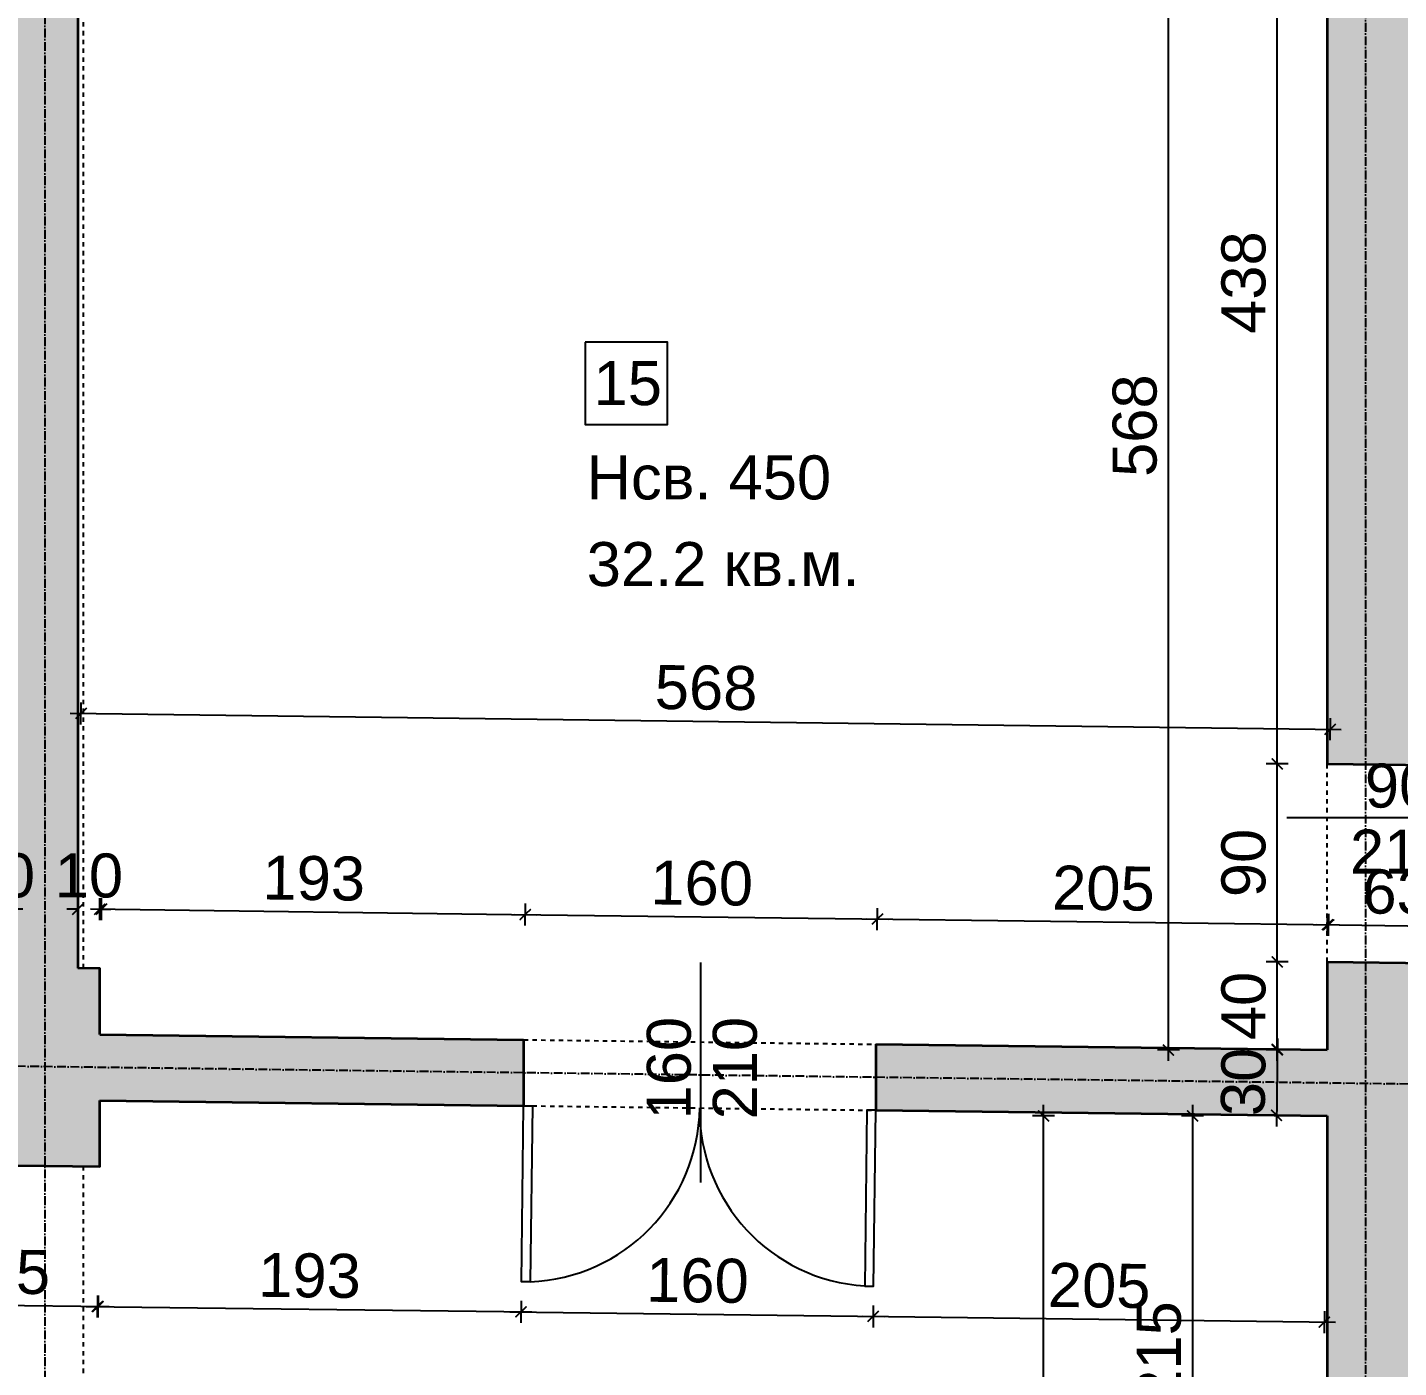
# Model space of a CAD drawing. Header units: inches. Extents: x -72385 to 39588, y -6525 to 66685.
# Drawn here: x -47793 to -47170, y 23315 to 23925 of the extents above; entities that cross this region are included whole.
import ezdxf

# ---------------------------------------------------------------- set-up
doc = ezdxf.new("R2010")
doc.units = ezdxf.units.IN
doc.header["$MEASUREMENT"] = 0
doc.linetypes.add('DashDot', pattern=[0.6, 0.4, -0.1, 0, -0.1])
doc.linetypes.add('Hidden', pattern=[0.4, 0.2, -0.2])
for name, color, linetype, lineweight in [('Врати', 251, 'Continuous', 25), ('Надписи Hсв', 252, 'Continuous', 25), ('Надписи врати', 252, 'Continuous', 25), ('Надписи коти вътрешни', 252, 'Continuous', 25), ('Надписи номера на пом.', 252, 'Continuous', 25), ('Надписи площ', 252, 'Continuous', 25), ('Оси', 252, 'DashDot', 25), ('Пунктир', 253, 'Hidden', 25), ('Разрезни линии', 7, 'Continuous', 35), ('Щрих стени', 254, 'Continuous', 25)]:
    doc.layers.add(name, color=color, linetype=linetype, lineweight=lineweight)
doc.styles.add('Arial Regular', font='arial.ttf')
doc.styles.get("Standard").update_dxf_attribs({"font": 'arial.ttf'})
doc.dimstyles.new('Annotative', dxfattribs={"dimscale": 0, "dimtxt": 20, "dimasz": 5, "dimexe": 5, "dimexo": 5, "dimgap": 5, "dimtad": 1, "dimdec": 0, "dimzin": 0, "dimdsep": 46, "dimtxsty": 'Standard', "dimblk": 'ARCHTICK', "dimcen": 5, "dimdle": 5, "dimadec": 0, "dimazin": 0, "dimtfac": 1, "dimtdec": 0, "dimtofl": 0, "dimtmove": 0, "dimatfit": 3, "dimldrblk": 'ARCHTICK', "dimfxl": 5, "dimfxlon": 1, "dimtolj": 1, "dimtzin": 0, "dimarcsym": 1})

# ---------------------------------------------------------------- blocks, each defined once
blk = doc.blocks.new('_ArchTick')
at = {"color": 0, "linetype": 'ByBlock', "const_width": 0.15}
blk.add_lwpolyline([(-0.5, -0.5), (0.5, 0.5)], dxfattribs=at)
blk = doc.blocks.new('*D4581')
at = {"layer": 'Defpoints', "color": 0, "ltscale": 50, "transparency": 16777216}
for p in [(-47809.84, 23523.86), (-47809.84, 23497.51), (-47799.84, 23497.38)]:
    blk.add_point(p, dxfattribs=at)
at = {"layer": 'Надписи коти вътрешни', "color": 0, "lineweight": -2, "ltscale": 50, "transparency": 16777216}
for p, q in [((-47809.84, 23518.86), (-47809.84, 23528.86)), ((-47799.84, 23518.86), (-47799.84, 23528.86)), ((-47794.84, 23523.86), (-47814.84, 23523.86))]:
    blk.add_line(p, q, dxfattribs=at)
at = {"layer": 'Надписи коти вътрешни', "color": 0, "lineweight": -2, "ltscale": 50, "transparency": 16777216, "xscale": 5, "yscale": 5, "zscale": 5, "rotation": 180}
blk.add_blockref('_ArchTick', (-47809.84, 23523.86), dxfattribs=at)
at = {"layer": 'Надписи коти вътрешни', "color": 0, "lineweight": -2, "ltscale": 50, "transparency": 16777216, "xscale": 5, "yscale": 5, "zscale": 5}
blk.add_blockref('_ArchTick', (-47799.84, 23523.86), dxfattribs=at)
at = {"layer": 'Надписи коти вътрешни', "color": 0, "ltscale": 50, "transparency": 16777216, "insert": (-47804.84, 23539.07), "char_height": 20, "attachment_point": 5}
blk.add_mtext('\\A1;10', dxfattribs=at)
blk = doc.blocks.new('*D4582')
at = {"layer": 'Defpoints', "color": 0, "ltscale": 50, "transparency": 16777216}
for p in [(-47759.84, 23523.78), (-47769.84, 23497), (-47759.84, 23497)]:
    blk.add_point(p, dxfattribs=at)
at = {"layer": 'Надписи коти вътрешни', "color": 0, "lineweight": -2, "ltscale": 50, "transparency": 16777216}
for p, q in [((-47769.84, 23518.78), (-47769.84, 23528.78)), ((-47759.84, 23518.78), (-47759.84, 23528.78)), ((-47769.84, 23523.78), (-47774.84, 23523.78)), ((-47759.84, 23523.78), (-47754.84, 23523.78))]:
    blk.add_line(p, q, dxfattribs=at)
at = {"layer": 'Надписи коти вътрешни', "color": 0, "lineweight": -2, "ltscale": 50, "transparency": 16777216, "xscale": 5, "yscale": 5, "zscale": 5}
blk.add_blockref('_ArchTick', (-47769.84, 23523.78), dxfattribs=at)
at = {"layer": 'Надписи коти вътрешни', "color": 0, "lineweight": -2, "ltscale": 50, "transparency": 16777216, "xscale": 5, "yscale": 5, "zscale": 5, "rotation": 180}
blk.add_blockref('_ArchTick', (-47759.84, 23523.78), dxfattribs=at)
at = {"layer": 'Надписи коти вътрешни', "color": 0, "ltscale": 50, "transparency": 16777216, "insert": (-47764.84, 23538.99), "char_height": 20, "attachment_point": 5}
blk.add_mtext('\\A1;10', dxfattribs=at)
blk = doc.blocks.new('*D2767')
at = {"layer": 'Defpoints', "color": 0, "ltscale": 50, "transparency": 16777216}
for p in [(-47566.61, 23521.38), (-47759.84, 23466.92), (-47567.34, 23464.47)]:
    blk.add_point(p, dxfattribs=at)
at = {"layer": 'Надписи коти вътрешни', "color": 0, "lineweight": -2, "ltscale": 50, "transparency": 16777216}
for p, q in [((-47759.18, 23518.83), (-47759.05, 23528.83)), ((-47764.11, 23523.9), (-47561.61, 23521.32)), ((-47566.68, 23516.38), (-47566.55, 23526.38))]:
    blk.add_line(p, q, dxfattribs=at)
at = {"layer": 'Надписи коти вътрешни', "color": 0, "lineweight": -2, "ltscale": 50, "transparency": 16777216, "xscale": 5, "yscale": 5, "zscale": 5}
for p, rotation in [((-47759.11, 23523.83), 179.2706286525467), ((-47566.61, 23521.38), 359.2706286525467)]:
    blk.add_blockref('_ArchTick', p, dxfattribs=dict(at, rotation=rotation))
at = {"layer": 'Надписи коти вътрешни', "color": 0, "ltscale": 50, "transparency": 16777216, "insert": (-47662.67, 23537.82), "char_height": 20, "attachment_point": 5, "rotation": 359.27063}
blk.add_mtext('\\A1;193', dxfattribs=at)
blk = doc.blocks.new('*D2768')
at = {"layer": 'Defpoints', "color": 0, "ltscale": 50, "transparency": 16777216}
for p in [(-47406.61, 23519.34), (-47567.34, 23464.47), (-47407.34, 23462.43)]:
    blk.add_point(p, dxfattribs=at)
at = {"layer": 'Надписи коти вътрешни', "color": 0, "lineweight": -2, "ltscale": 50, "transparency": 16777216}
for p, q in [((-47566.68, 23516.38), (-47566.55, 23526.38)), ((-47406.68, 23514.35), (-47406.55, 23524.34)), ((-47571.61, 23521.45), (-47401.61, 23519.28))]:
    blk.add_line(p, q, dxfattribs=at)
at = {"layer": 'Надписи коти вътрешни', "color": 0, "lineweight": -2, "ltscale": 50, "transparency": 16777216, "xscale": 5, "yscale": 5, "zscale": 5}
for p, rotation in [((-47566.61, 23521.38), 179.2706286525475), ((-47406.61, 23519.34), 359.2706286525476)]:
    blk.add_blockref('_ArchTick', p, dxfattribs=dict(at, rotation=rotation))
at = {"layer": 'Надписи коти вътрешни', "color": 0, "ltscale": 50, "transparency": 16777216, "insert": (-47486.42, 23535.57), "char_height": 20, "attachment_point": 5, "rotation": 359.27063}
blk.add_mtext('\\A1;160', dxfattribs=at)
blk = doc.blocks.new('*D2769')
at = {"layer": 'Defpoints', "color": 0, "ltscale": 50, "transparency": 16777216}
for p in [(-47201.61, 23516.74), (-47407.34, 23462.43), (-47202.34, 23459.82)]:
    blk.add_point(p, dxfattribs=at)
at = {"layer": 'Надписи коти вътрешни', "color": 0, "lineweight": -2, "ltscale": 50, "transparency": 16777216}
for p, q in [((-47406.68, 23514.35), (-47406.55, 23524.34)), ((-47201.68, 23511.74), (-47201.55, 23521.73)), ((-47411.61, 23519.41), (-47196.61, 23516.67))]:
    blk.add_line(p, q, dxfattribs=at)
at = {"layer": 'Надписи коти вътрешни', "color": 0, "lineweight": -2, "ltscale": 50, "transparency": 16777216, "xscale": 5, "yscale": 5, "zscale": 5}
for p, rotation in [((-47406.61, 23519.34), 179.2706286525483), ((-47201.61, 23516.74), 359.2706286525482)]:
    blk.add_blockref('_ArchTick', p, dxfattribs=dict(at, rotation=rotation))
at = {"layer": 'Надписи коти вътрешни', "color": 0, "ltscale": 50, "transparency": 16777216, "insert": (-47303.92, 23533.25), "char_height": 20, "attachment_point": 5, "rotation": 359.27063}
blk.add_mtext('\\A1;205', dxfattribs=at)
blk = doc.blocks.new('*D2770')
at = {"layer": 'Defpoints', "color": 0, "ltscale": 50, "transparency": 16777216}
for p in [(-47139.62, 23515.95), (-47202.34, 23499.83), (-47139.84, 23499.03)]:
    blk.add_point(p, dxfattribs=at)
at = {"layer": 'Надписи коти вътрешни', "color": 0, "lineweight": -2, "ltscale": 50, "transparency": 16777216}
for p, q in [((-47202.19, 23511.74), (-47202.06, 23521.74)), ((-47207.12, 23516.81), (-47134.62, 23515.88)), ((-47139.69, 23510.95), (-47139.56, 23520.95))]:
    blk.add_line(p, q, dxfattribs=at)
at = {"layer": 'Надписи коти вътрешни', "color": 0, "lineweight": -2, "ltscale": 50, "transparency": 16777216, "xscale": 5, "yscale": 5, "zscale": 5}
for p, rotation in [((-47202.12, 23516.74), 179.270628652548), ((-47139.62, 23515.95), 359.2706286525479)]:
    blk.add_blockref('_ArchTick', p, dxfattribs=dict(at, rotation=rotation))
at = {"layer": 'Надписи коти вътрешни', "color": 0, "ltscale": 50, "transparency": 16777216, "insert": (-47170.68, 23531.56), "char_height": 20, "attachment_point": 5, "rotation": 359.27063}
blk.add_mtext('\\A1;63', dxfattribs=at)
blk = doc.blocks.new('*D4583')
at = {"layer": 'Defpoints', "color": 0, "ltscale": 50, "transparency": 16777216}
for p in [(-47200.86, 23605.57), (-47769.84, 23497), (-47202.34, 23489.78)]:
    blk.add_point(p, dxfattribs=at)
at = {"layer": 'Надписи коти вътрешни', "color": 0, "lineweight": -2, "ltscale": 50, "transparency": 16777216}
for p, q in [((-47768.43, 23607.8), (-47768.3, 23617.8)), ((-47773.36, 23612.86), (-47195.86, 23605.51)), ((-47200.93, 23600.57), (-47200.8, 23610.57))]:
    blk.add_line(p, q, dxfattribs=at)
at = {"layer": 'Надписи коти вътрешни', "color": 0, "lineweight": -2, "ltscale": 50, "transparency": 16777216, "xscale": 5, "yscale": 5, "zscale": 5}
for p, rotation in [((-47768.36, 23612.8), 179.2706286525457), ((-47200.86, 23605.57), 359.2706286525457)]:
    blk.add_blockref('_ArchTick', p, dxfattribs=dict(at, rotation=rotation))
at = {"layer": 'Надписи коти вътрешни', "color": 0, "ltscale": 50, "transparency": 16777216, "insert": (-47484.42, 23624.4), "char_height": 20, "attachment_point": 5, "rotation": 359.27063}
blk.add_mtext('\\A1;568', dxfattribs=at)
blk = doc.blocks.new('*D2771')
at = {"layer": 'Defpoints', "color": 0, "ltscale": 50, "transparency": 16777216}
for p in [(-47274.41, 24027.37), (-47202.34, 24027.37), (-47202.34, 23459.82)]:
    blk.add_point(p, dxfattribs=at)
at = {"layer": 'Надписи коти вътрешни', "color": 0, "lineweight": -2, "ltscale": 50, "transparency": 16777216}
for p, q in [((-47269.41, 24027.37), (-47279.41, 24027.37)), ((-47274.41, 23454.82), (-47274.41, 24032.37)), ((-47269.41, 23459.82), (-47279.41, 23459.82))]:
    blk.add_line(p, q, dxfattribs=at)
at = {"layer": 'Надписи коти вътрешни', "color": 0, "lineweight": -2, "ltscale": 50, "transparency": 16777216, "xscale": 5, "yscale": 5, "zscale": 5}
for p, rotation in [((-47274.41, 24027.37), 90), ((-47274.41, 23459.82), 270)]:
    blk.add_blockref('_ArchTick', p, dxfattribs=dict(at, rotation=rotation))
at = {"layer": 'Надписи коти вътрешни', "color": 0, "ltscale": 50, "transparency": 16777216, "insert": (-47289.62, 23743.6), "char_height": 20, "attachment_point": 5, "rotation": 90}
blk.add_mtext('\\A1;568', dxfattribs=at)
blk = doc.blocks.new('*D4112')
at = {"layer": 'Defpoints', "color": 0, "ltscale": 50, "transparency": 16777216}
for p in [(-47224.98, 24027.37), (-47202.34, 24027.37), (-47202.34, 23589.83)]:
    blk.add_point(p, dxfattribs=at)
at = {"layer": 'Надписи коти вътрешни', "color": 0, "lineweight": -2, "ltscale": 50, "transparency": 16777216}
for p, q in [((-47219.98, 24027.37), (-47229.98, 24027.37)), ((-47224.98, 23584.83), (-47224.98, 24032.37)), ((-47219.98, 23589.83), (-47229.98, 23589.83))]:
    blk.add_line(p, q, dxfattribs=at)
at = {"layer": 'Надписи коти вътрешни', "color": 0, "lineweight": -2, "ltscale": 50, "transparency": 16777216, "xscale": 5, "yscale": 5, "zscale": 5}
for p, rotation in [((-47224.98, 24027.37), 90), ((-47224.98, 23589.83), 270)]:
    blk.add_blockref('_ArchTick', p, dxfattribs=dict(at, rotation=rotation))
at = {"layer": 'Надписи коти вътрешни', "color": 0, "ltscale": 50, "transparency": 16777216, "insert": (-47240.2, 23808.6), "char_height": 20, "attachment_point": 5, "rotation": 90}
blk.add_mtext('\\A1;438', dxfattribs=at)
blk = doc.blocks.new('*D2772')
at = {"layer": 'Defpoints', "color": 0, "ltscale": 50, "transparency": 16777216}
for p in [(-47224.98, 23589.83), (-47202.34, 23589.83), (-47202.34, 23499.83)]:
    blk.add_point(p, dxfattribs=at)
at = {"layer": 'Надписи коти вътрешни', "color": 0, "lineweight": -2, "ltscale": 50, "transparency": 16777216}
for p, q in [((-47224.98, 23494.83), (-47224.98, 23594.83)), ((-47219.98, 23589.83), (-47229.98, 23589.83)), ((-47219.98, 23499.83), (-47229.98, 23499.83))]:
    blk.add_line(p, q, dxfattribs=at)
at = {"layer": 'Надписи коти вътрешни', "color": 0, "lineweight": -2, "ltscale": 50, "transparency": 16777216, "xscale": 5, "yscale": 5, "zscale": 5}
for p, rotation in [((-47224.98, 23589.83), 90), ((-47224.98, 23499.83), 270)]:
    blk.add_blockref('_ArchTick', p, dxfattribs=dict(at, rotation=rotation))
at = {"layer": 'Надписи коти вътрешни', "color": 0, "ltscale": 50, "transparency": 16777216, "insert": (-47240.2, 23544.83), "char_height": 20, "attachment_point": 5, "rotation": 90}
blk.add_mtext('\\A1;90', dxfattribs=at)
blk = doc.blocks.new('*D2773')
at = {"layer": 'Defpoints', "color": 0, "ltscale": 50, "transparency": 16777216}
for p in [(-47224.98, 23499.83), (-47202.34, 23499.83), (-47202.34, 23459.82)]:
    blk.add_point(p, dxfattribs=at)
at = {"layer": 'Надписи коти вътрешни', "color": 0, "lineweight": -2, "ltscale": 50, "transparency": 16777216}
for p, q in [((-47224.98, 23454.82), (-47224.98, 23504.83)), ((-47219.98, 23499.83), (-47229.98, 23499.83)), ((-47219.98, 23459.82), (-47229.98, 23459.82))]:
    blk.add_line(p, q, dxfattribs=at)
at = {"layer": 'Надписи коти вътрешни', "color": 0, "lineweight": -2, "ltscale": 50, "transparency": 16777216, "xscale": 5, "yscale": 5, "zscale": 5}
for p, rotation in [((-47224.98, 23499.83), 90), ((-47224.98, 23459.82), 270)]:
    blk.add_blockref('_ArchTick', p, dxfattribs=dict(at, rotation=rotation))
at = {"layer": 'Надписи коти вътрешни', "color": 0, "ltscale": 50, "transparency": 16777216, "insert": (-47240.2, 23479.83), "char_height": 20, "attachment_point": 5, "rotation": 90}
blk.add_mtext('\\A1;40', dxfattribs=at)
blk = doc.blocks.new('*D2782')
at = {"layer": 'Defpoints', "color": 0, "ltscale": 50, "transparency": 16777216}
for p in [(-47202.34, 23429.82), (-47263.4, 23214.8), (-47202.34, 23214.8)]:
    blk.add_point(p, dxfattribs=at)
at = {"layer": 'Надписи коти вътрешни', "color": 0, "lineweight": -2, "ltscale": 50, "transparency": 16777216}
for p, q in [((-47263.4, 23434.82), (-47263.4, 23209.8)), ((-47258.4, 23429.82), (-47268.4, 23429.82)), ((-47258.4, 23214.8), (-47268.4, 23214.8))]:
    blk.add_line(p, q, dxfattribs=at)
at = {"layer": 'Надписи коти вътрешни', "color": 0, "lineweight": -2, "ltscale": 50, "transparency": 16777216, "xscale": 5, "yscale": 5, "zscale": 5}
for p, rotation in [((-47263.4, 23429.82), 90), ((-47263.4, 23214.8), 270)]:
    blk.add_blockref('_ArchTick', p, dxfattribs=dict(at, rotation=rotation))
at = {"layer": 'Надписи коти вътрешни', "color": 0, "ltscale": 50, "transparency": 16777216, "insert": (-47278.61, 23322.31), "char_height": 20, "attachment_point": 5, "rotation": 90}
blk.add_mtext('\\A1;215', dxfattribs=at)
blk = doc.blocks.new('*D4092')
at = {"layer": 'Defpoints', "color": 0, "ltscale": 50, "transparency": 16777216}
for p in [(-47331.1, 23429.82), (-47202.34, 23429.82), (-47202.34, 23049.79)]:
    blk.add_point(p, dxfattribs=at)
at = {"layer": 'Надписи коти вътрешни', "color": 0, "lineweight": -2, "ltscale": 50, "transparency": 16777216}
for p, q in [((-47331.1, 23044.79), (-47331.1, 23434.82)), ((-47326.1, 23429.82), (-47336.1, 23429.82)), ((-47326.1, 23049.79), (-47336.1, 23049.79))]:
    blk.add_line(p, q, dxfattribs=at)
at = {"layer": 'Надписи коти вътрешни', "color": 0, "lineweight": -2, "ltscale": 50, "transparency": 16777216, "xscale": 5, "yscale": 5, "zscale": 5}
for p, rotation in [((-47331.1, 23429.82), 90), ((-47331.1, 23049.79), 270)]:
    blk.add_blockref('_ArchTick', p, dxfattribs=dict(at, rotation=rotation))
at = {"layer": 'Надписи коти вътрешни', "color": 0, "ltscale": 50, "transparency": 16777216, "insert": (-47346.32, 23239.81), "char_height": 20, "attachment_point": 5, "rotation": 90}
blk.add_mtext('\\A1;380', dxfattribs=at)
blk = doc.blocks.new('*D4587')
at = {"layer": 'Defpoints', "color": 0, "ltscale": 50, "transparency": 16777216}
for p in [(-47834.84, 23407.82), (-47759.84, 23406.87), (-47760.65, 23343.24)]:
    blk.add_point(p, dxfattribs=at)
at = {"layer": 'Надписи коти вътрешни', "color": 0, "lineweight": -2, "ltscale": 50, "transparency": 16777216}
for p, q in [((-47835.58, 23349.19), (-47835.71, 23339.19)), ((-47760.58, 23348.24), (-47760.71, 23338.24)), ((-47840.65, 23344.25), (-47755.65, 23343.17))]:
    blk.add_line(p, q, dxfattribs=at)
at = {"layer": 'Надписи коти вътрешни', "color": 0, "lineweight": -2, "ltscale": 50, "transparency": 16777216, "xscale": 5, "yscale": 5, "zscale": 5}
for p, rotation in [((-47835.65, 23344.19), 179.2715780024975), ((-47760.65, 23343.24), 359.2715780024975)]:
    blk.add_blockref('_ArchTick', p, dxfattribs=dict(at, rotation=rotation))
at = {"layer": 'Надписи коти вътрешни', "color": 0, "ltscale": 50, "transparency": 16777216, "insert": (-47797.95, 23358.88), "char_height": 20, "attachment_point": 5, "rotation": 359.27158}
blk.add_mtext('\\A1;75', dxfattribs=at)
blk = doc.blocks.new('*D2790')
at = {"layer": 'Defpoints', "color": 0, "ltscale": 50, "transparency": 16777216}
for p in [(-47759.84, 23436.92), (-47567.34, 23434.47), (-47568.53, 23340.79)]:
    blk.add_point(p, dxfattribs=at)
at = {"layer": 'Надписи коти вътрешни', "color": 0, "lineweight": -2, "ltscale": 50, "transparency": 16777216}
for p, q in [((-47760.97, 23348.24), (-47761.09, 23338.24)), ((-47766.03, 23343.3), (-47563.53, 23340.73)), ((-47568.47, 23345.79), (-47568.59, 23335.79))]:
    blk.add_line(p, q, dxfattribs=at)
at = {"layer": 'Надписи коти вътрешни', "color": 0, "lineweight": -2, "ltscale": 50, "transparency": 16777216, "xscale": 5, "yscale": 5, "zscale": 5}
for p, rotation in [((-47761.03, 23343.24), 179.2706286525478), ((-47568.53, 23340.79), 359.2706286525478)]:
    blk.add_blockref('_ArchTick', p, dxfattribs=dict(at, rotation=rotation))
at = {"layer": 'Надписи коти вътрешни', "color": 0, "ltscale": 50, "transparency": 16777216, "insert": (-47664.59, 23357.23), "char_height": 20, "attachment_point": 5, "rotation": 359.27063}
blk.add_mtext('\\A1;193', dxfattribs=at)
blk = doc.blocks.new('*D2791')
at = {"layer": 'Defpoints', "color": 0, "ltscale": 50, "transparency": 16777216}
for p in [(-47567.34, 23434.47), (-47407.34, 23432.43), (-47408.53, 23338.75)]:
    blk.add_point(p, dxfattribs=at)
at = {"layer": 'Надписи коти вътрешни', "color": 0, "lineweight": -2, "ltscale": 50, "transparency": 16777216}
for p, q in [((-47568.47, 23345.79), (-47568.59, 23335.79)), ((-47408.47, 23343.75), (-47408.59, 23333.75)), ((-47573.53, 23340.85), (-47403.53, 23338.69))]:
    blk.add_line(p, q, dxfattribs=at)
at = {"layer": 'Надписи коти вътрешни', "color": 0, "lineweight": -2, "ltscale": 50, "transparency": 16777216, "xscale": 5, "yscale": 5, "zscale": 5}
for p, rotation in [((-47568.53, 23340.79), 179.2706286525463), ((-47408.53, 23338.75), 359.2706286525462)]:
    blk.add_blockref('_ArchTick', p, dxfattribs=dict(at, rotation=rotation))
at = {"layer": 'Надписи коти вътрешни', "color": 0, "ltscale": 50, "transparency": 16777216, "insert": (-47488.34, 23354.98), "char_height": 20, "attachment_point": 5, "rotation": 359.27063}
blk.add_mtext('\\A1;160', dxfattribs=at)
blk = doc.blocks.new('*D2792')
at = {"layer": 'Defpoints', "color": 0, "ltscale": 50, "transparency": 16777216}
for p in [(-47407.34, 23432.43), (-47202.34, 23429.82), (-47203.53, 23336.14)]:
    blk.add_point(p, dxfattribs=at)
at = {"layer": 'Надписи коти вътрешни', "color": 0, "lineweight": -2, "ltscale": 50, "transparency": 16777216}
for p, q in [((-47408.47, 23343.75), (-47408.59, 23333.75)), ((-47203.47, 23341.14), (-47203.59, 23331.14)), ((-47413.53, 23338.82), (-47198.53, 23336.08))]:
    blk.add_line(p, q, dxfattribs=at)
at = {"layer": 'Надписи коти вътрешни', "color": 0, "lineweight": -2, "ltscale": 50, "transparency": 16777216, "xscale": 5, "yscale": 5, "zscale": 5}
for p, rotation in [((-47408.53, 23338.75), 179.2706286525472), ((-47203.53, 23336.14), 359.2706286525473)]:
    blk.add_blockref('_ArchTick', p, dxfattribs=dict(at, rotation=rotation))
at = {"layer": 'Надписи коти вътрешни', "color": 0, "ltscale": 50, "transparency": 16777216, "insert": (-47305.84, 23352.66), "char_height": 20, "attachment_point": 5, "rotation": 359.27063}
blk.add_mtext('\\A1;205', dxfattribs=at)
blk = doc.blocks.new('*D7394')
at = {"layer": 'Defpoints', "color": 0, "ltscale": 10, "transparency": 16777216}
for p in [(-47214.06, 23459.97), (-47225.3, 23430.11), (-47214.44, 23429.98)]:
    blk.add_point(p, dxfattribs=at)
at = {"layer": 'Надписи коти вътрешни', "color": 0, "lineweight": -2, "ltscale": 10, "transparency": 16777216}
for p, q in [((-47219.92, 23460.05), (-47229.92, 23460.17)), ((-47224.85, 23465.11), (-47225.36, 23425.11)), ((-47220.3, 23430.05), (-47230.3, 23430.18))]:
    blk.add_line(p, q, dxfattribs=at)
at = {"layer": 'Надписи коти вътрешни', "color": 0, "lineweight": -2, "ltscale": 10, "transparency": 16777216, "xscale": 5, "yscale": 5, "zscale": 5}
for p, rotation in [((-47224.92, 23460.11), 89.27062865254915), ((-47225.3, 23430.11), 269.2706286525491)]:
    blk.add_blockref('_ArchTick', p, dxfattribs=dict(at, rotation=rotation))
at = {"layer": 'Надписи коти вътрешни', "color": 0, "ltscale": 10, "transparency": 16777216, "insert": (-47240.32, 23445.31), "char_height": 20, "attachment_point": 5, "rotation": 89.27063}
blk.add_mtext('\\A1;30', dxfattribs=at)

msp = doc.modelspace()

# ---------------------------------------------------------------- hatches: boundary and pattern name
at = {"layer": 'Щрих стени', "ltscale": 10}
h = msp.add_hatch(color=256, dxfattribs=at)
h.dxf.hatch_style = 1
h.paths.add_polyline_path([(-48702.34, 22246.32), (-48667.34, 22245.87), (-48667.34, 22280.88), (-48702.34, 22281.32)])
h.paths.add_polyline_path([(-48367.34, 22322.06), (-48402.34, 22322.51), (-48402.34, 22242.5), (-48367.34, 22242.05)])
h.paths.add_polyline_path([(-48102.34, 22273.68), (-48102.34, 22238.68), (-48067.34, 22238.24), (-48067.34, 22273.24)])
h.paths.add_polyline_path([(-47802.34, 22234.86), (-47767.34, 22234.42), (-47767.34, 22314.42), (-47802.34, 22314.87)])
h.paths.add_polyline_path([(-47809.84, 22842.51), (-47834.84, 22842.82), (-47834.84, 22807.82), (-47809.84, 22807.5), (-47759.84, 22806.87), (-47759.84, 22896.87), (-47809.84, 22897.51)])
h.paths.add_polyline_path([(-48409.84, 22815.14), (-48359.84, 22814.51), (-48359.84, 22904.51), (-48409.84, 22905.15)])
h.paths.add_polyline_path([(-47347.34, 23021.63), (-47347.34, 23051.64), (-48824.84, 23070.45), (-48824.84, 23040.44)])
h.paths.add_polyline_path([(-47139.84, 23053.99), (-47202.34, 23054.79), (-47202.34, 23049.79), (-47257.34, 23050.49), (-47257.34, 23020.49), (-47202.34, 23019.79), (-47202.34, 22849.77), (-47212.34, 22849.9), (-47212.34, 22829.9), (-47202.34, 22829.77), (-47202.34, 22262.23), (-47502.34, 22266.05), (-47502.34, 22231.04), (-47137.34, 22226.4), (-47137.34, 22306.4), (-47139.84, 22306.43), (-47139.84, 22828.98), (-46989.84, 22827.07), (-46989.84, 22857.07), (-47119.84, 22858.72), (-47119.84, 22868.73), (-47139.84, 22868.98)])
h.paths.add_polyline_path([(-47202.34, 23499.83), (-47202.34, 23459.82), (-47407.34, 23462.43), (-47407.34, 23432.43), (-47202.34, 23429.82), (-47202.34, 23214.8), (-47139.84, 23214.01), (-47139.84, 23429.03), (-46749.84, 23424.06), (-46749.84, 23454.06), (-47139.84, 23459.03), (-47139.84, 23499.03)])
h.paths.add_polyline_path([(-47139.84, 23981.57), (-47137.34, 23981.54), (-47137.34, 24061.54), (-47202.34, 24062.37), (-47202.34, 23589.83), (-47139.84, 23589.04)])
h.paths.add_polyline_path([(-47809.84, 23467.56), (-47974.84, 23469.66), (-47974.84, 23439.66), (-47834.84, 23437.87), (-47834.84, 23407.82), (-47809.84, 23407.5), (-47809.84, 23407.5), (-47759.84, 23406.87), (-47759.84, 23436.92), (-47567.34, 23434.47), (-47567.34, 23464.47), (-47759.84, 23466.92), (-47759.84, 23496.87), (-47769.84, 23497), (-47769.84, 23989.59), (-47767.34, 23989.56), (-47767.34, 24069.57), (-47802.34, 24070.01), (-47802.34, 23990), (-47799.84, 23989.97), (-47799.84, 23497.38), (-47809.84, 23497.51)])
h.paths.add_polyline_path([(-46837.34, 24057.73), (-46872.34, 24058.17), (-46872.34, 23973.16), (-46842.34, 23972.78), (-46842.34, 23992.78), (-46837.34, 23992.72)])
h.paths.add_polyline_path([(-46539.84, 23816.42), (-46379.84, 23814.38), (-46379.84, 23419.35), (-46339.84, 23418.84), (-46339.84, 23448.84), (-46349.84, 23448.97), (-46349.84, 23814), (-46159.84, 23811.58), (-46159.84, 23446.55), (-46179.84, 23446.81), (-46179.84, 23416.8), (-46089.84, 23415.66), (-46089.84, 23445.66), (-46129.84, 23446.17), (-46129.84, 23841.2), (-46539.84, 23846.42), (-46539.84, 24006.43), (-46537.34, 24006.4), (-46537.34, 24073.91), (-46572.34, 24074.35), (-46572.34, 24006.85), (-46569.84, 24006.82), (-46569.84, 23471.77), (-46589.84, 23472.03), (-46589.84, 23452.03), (-46649.84, 23452.79), (-46649.84, 23422.79), (-46539.84, 23421.39)])
h.paths.add_polyline_path([(-45939.84, 23998.8), (-45937.34, 23998.76), (-45937.34, 24066.27), (-45972.34, 24066.72), (-45972.34, 23999.21), (-45969.84, 23999.18), (-45969.84, 23444.13), (-45989.84, 23444.39), (-45989.84, 23414.39), (-45909.84, 23413.37), (-45909.84, 23443.37), (-45919.84, 23443.5), (-45919.84, 23463.5), (-45939.84, 23463.75), (-45939.84, 23563.76), (-45909.84, 23563.38), (-45909.84, 23578.38), (-45939.84, 23578.76), (-45939.84, 23668.77), (-45804.84, 23667.05), (-45804.84, 23577.04), (-45809.84, 23577.11), (-45809.84, 23562.11), (-45804.84, 23562.04), (-45804.84, 23442.03), (-45809.84, 23442.1), (-45809.84, 23412.09), (-45779.84, 23411.71), (-45779.84, 23441.71), (-45789.84, 23441.84), (-45789.84, 23666.86), (-45779.84, 23666.73), (-45779.84, 23681.73), (-45939.84, 23683.77)])
h.paths.add_polyline_path([(-45679.84, 23440.44), (-45679.84, 23410.44), (-45549.84, 23408.78), (-45549.84, 23438.79), (-45639.84, 23439.93), (-45639.84, 24007.48), (-45637.34, 24007.45), (-45637.34, 24042.45), (-45672.34, 24042.89), (-45672.34, 24007.89), (-45669.84, 24007.86), (-45669.84, 23680.33), (-45679.84, 23680.46), (-45679.84, 23665.46), (-45669.84, 23665.33), (-45669.84, 23440.31)])
h.paths.add_polyline_path([(-46159.84, 24001.6), (-46129.84, 24001.21), (-46129.84, 24068.72), (-46159.84, 24069.1)], flags=17)
h.paths.add_polyline_path([(-46349.84, 24071.52), (-46379.84, 24071.9), (-46379.84, 24004.4), (-46349.84, 24004.02)], flags=17)

# ---------------------------------------------------------------- linework, layer by layer
at = {"layer": 'Врати', "ltscale": 50}
for points in [[(-47567.34, 23434.47), (-47563.34, 23434.42), (-47564.36, 23354.42), (-47568.36, 23354.47)], [(-47407.34, 23432.43), (-47411.34, 23432.48), (-47412.36, 23352.48), (-47408.36, 23352.43)]]:
    msp.add_lwpolyline(points, close=True, dxfattribs=at)
for centre, start, end in [((-47567.34, 23434.47), 272.13661, 359.27063), ((-47407.34, 23432.43), 179.27063, 266.40464)]:
    msp.add_arc(centre, 80.01, start, end, dxfattribs=at)
at = {"layer": 'Надписи врати', "ltscale": 50}
for p, q in [((-47220.58, 23565.48), (-47120.58, 23565.48)), ((-47486.86, 23399.59), (-47486.86, 23499.59))]:
    msp.add_line(p, q, dxfattribs=at)
at = {"layer": 'Надписи номера на пом.', "ltscale": 50}
msp.add_lwpolyline([(-47539.41, 23781.58), (-47539.41, 23744.08), (-47501.91, 23744.08), (-47501.91, 23781.58)], close=True, dxfattribs=at)
at = {"layer": 'Оси', "ltscale": 10}
for p, q in [((-47784.84, 24552.33), (-47784.84, 21752.1)), ((-39839.84, 23351.09), (-52799.84, 23516.08))]:
    msp.add_line(p, q, dxfattribs=at)
msp.add_lwpolyline([(-47204.84, 24544.94), (-47204.84, 24524.68), (-47184.84, 24524.42), (-47184.84, 21764.72), (-47204.84, 21764.97), (-47204.84, 21744.72)], dxfattribs=at)
at = {"layer": 'Пунктир', "ltscale": 10}
for p, q in [((-47767.34, 23496.97), (-47767.34, 23989.56)), ((-47202.34, 23499.83), (-47202.34, 23589.83)), ((-47567.34, 23464.47), (-47407.34, 23462.43)), ((-47567.34, 23434.47), (-47407.34, 23432.43)), ((-47767.34, 23056.98), (-47767.34, 23406.96))]:
    msp.add_line(p, q, dxfattribs=at)
at = {"layer": 'Разрезни линии', "ltscale": 50}
for p, q in [((-47202.34, 24062.37), (-47202.34, 23589.83)), ((-47769.84, 23989.59), (-47769.84, 23497)), ((-47202.34, 23589.83), (-47139.84, 23589.04)), ((-47202.34, 23499.83), (-47139.84, 23499.03)), ((-47202.34, 23499.83), (-47202.34, 23459.82)), ((-47759.84, 23466.92), (-47567.34, 23464.47)), ((-47567.34, 23464.47), (-47567.34, 23434.47)), ((-47407.34, 23462.43), (-47407.34, 23432.43)), ((-47407.34, 23462.43), (-47202.34, 23459.82)), ((-47759.84, 23436.92), (-47567.34, 23434.47)), ((-47407.34, 23432.43), (-47202.34, 23429.82)), ((-47202.34, 23429.82), (-47202.34, 23214.8))]:
    msp.add_line(p, q, dxfattribs=at)
for points in [[(-47759.84, 23466.92), (-47759.84, 23496.87), (-47769.84, 23497)], [(-47809.84, 23407.5), (-47759.84, 23406.87), (-47759.84, 23436.92)]]:
    msp.add_lwpolyline(points, dxfattribs=at)

# ---------------------------------------------------------------- texts
at = {"layer": 'Надписи Hсв', "ltscale": 100, "insert": (-47538.73, 23730.06), "char_height": 20, "width": 180.4891, "attachment_point": 1, "style": 'Arial Regular'}
msp.add_mtext('\\pxt8;Hсв. 450', dxfattribs=at)
at = {"layer": 'Надписи врати', "ltscale": 100, "char_height": 20, "width": 180.4891, "attachment_point": 1, "style": 'Arial Regular'}
for s, insert in [('90', (-47185.14, 23590)), ('210', (-47191.91, 23560))]:
    msp.add_mtext(s, dxfattribs=dict(at, insert=insert))
at = {"layer": 'Надписи врати', "ltscale": 100, "char_height": 20, "width": 180.4891, "attachment_point": 1, "rotation": 90, "style": 'Arial Regular'}
for s, insert in [('160', (-47511.37, 23428.25)), ('210', (-47481.37, 23428.25))]:
    msp.add_mtext(s, dxfattribs=dict(at, insert=insert))
at = {"layer": 'Надписи номера на пом.', "ltscale": 100, "insert": (-47610.27, 23772.9), "char_height": 20, "width": 180.4891, "attachment_point": 1, "style": 'Arial Regular'}
msp.add_mtext('\\pxqc;15', dxfattribs=at)
at = {"layer": 'Надписи площ', "ltscale": 100, "insert": (-47538.66, 23690.68), "char_height": 20, "width": 180.4891, "attachment_point": 1, "style": 'Arial Regular'}
msp.add_mtext('32.2 кв.м.', dxfattribs=at)

# ---------------------------------------------------------------- dimensions: what is measured, and where the dimension line sits
at = {"layer": 'Надписи коти вътрешни', "ltscale": 50}
for base, p1, p2, picture, middle in [((-47274.41, 24027.37), (-47202.34, 23459.82), (-47202.34, 24027.37), '*D2771', (-47289.62, 23743.6)), ((-47224.98, 24027.37), (-47202.34, 23589.83), (-47202.34, 24027.37), '*D4112', (-47240.2, 23808.6)), ((-47224.98, 23589.83), (-47202.34, 23499.83), (-47202.34, 23589.83), '*D2772', (-47240.2, 23544.83)), ((-47224.98, 23499.83), (-47202.34, 23459.82), (-47202.34, 23499.83), '*D2773', (-47240.2, 23479.83)), ((-47331.1, 23429.82), (-47202.34, 23049.79), (-47202.34, 23429.82), '*D4092', (-47346.32, 23239.81)), ((-47263.4, 23214.8), (-47202.34, 23429.82), (-47202.34, 23214.8), '*D2782', (-47278.61, 23322.31))]:
    dim = msp.add_linear_dim(base=base, p1=p1, p2=p2, angle=90, dimstyle='Annotative', override={"dimscale": 0, "dimtix": 0, "dimtofl": 0, "dimtmove": 0, "dimatfit": 3}, dxfattribs=at)
    dim.commit()
    dim.dimension.update_dxf_attribs({"geometry": picture, "text_midpoint": middle})
for p1, p2, distance, picture, middle in [((-47769.84, 23497), (-47202.34, 23489.78), 115.81, '*D4583', (-47484.42, 23624.4)), ((-47759.84, 23466.92), (-47567.34, 23464.47), 56.92, '*D2767', (-47662.67, 23537.82)), ((-47567.34, 23464.47), (-47407.34, 23462.43), 56.92, '*D2768', (-47486.42, 23535.57)), ((-47407.34, 23462.43), (-47202.34, 23459.82), 56.92, '*D2769', (-47303.92, 23533.25)), ((-47202.34, 23499.83), (-47139.84, 23499.03), 16.92, '*D2770', (-47170.68, 23531.56)), ((-47759.84, 23436.92), (-47567.34, 23434.47), -93.69, '*D2790', (-47664.59, 23357.23)), ((-47567.34, 23434.47), (-47407.34, 23432.43), -93.69, '*D2791', (-47488.34, 23354.98)), ((-47407.34, 23432.43), (-47202.34, 23429.82), -93.69, '*D2792', (-47305.84, 23352.66)), ((-47834.84, 23407.82), (-47759.84, 23406.87), -63.64, '*D4587', (-47797.95, 23358.88))]:
    dim = msp.add_aligned_dim(p1=p1, p2=p2, distance=distance, dimstyle='Annotative', override={"dimscale": 0, "dimtix": 0, "dimtofl": 0, "dimtmove": 0, "dimatfit": 3}, dxfattribs=at)
    dim.commit()
    dim.dimension.update_dxf_attribs({"geometry": picture, "text_midpoint": middle})
for base, p1, p2, picture, middle in [((-47809.84, 23523.86), (-47799.84, 23497.38), (-47809.84, 23497.51), '*D4581', (-47804.84, 23523.86)), ((-47759.84, 23523.78), (-47769.84, 23497), (-47759.84, 23497), '*D4582', (-47764.84, 23523.78))]:
    dim = msp.add_linear_dim(base=base, p1=p1, p2=p2, dimstyle='Annotative', override={"dimscale": 0, "dimtix": 0, "dimtofl": 0, "dimtmove": 0, "dimatfit": 3}, dxfattribs=at)
    dim.commit()
    dim.dimension.update_dxf_attribs({"geometry": picture, "text_midpoint": middle, "dimtype": 128})
at = {"layer": 'Надписи коти вътрешни', "ltscale": 10}
dim = msp.add_linear_dim(base=(-47225.3, 23430.11), p1=(-47214.06, 23459.97), p2=(-47214.44, 23429.98), angle=269.27063, dimstyle='Annotative', override={"dimscale": 0, "dimtix": 0, "dimtofl": 0, "dimtmove": 0, "dimatfit": 3}, dxfattribs=at)
dim.commit()
dim.dimension.update_dxf_attribs({"geometry": '*D7394', "text_midpoint": (-47225.11, 23445.11), "dimtype": 129})

doc.saveas('drawing.dxf')
